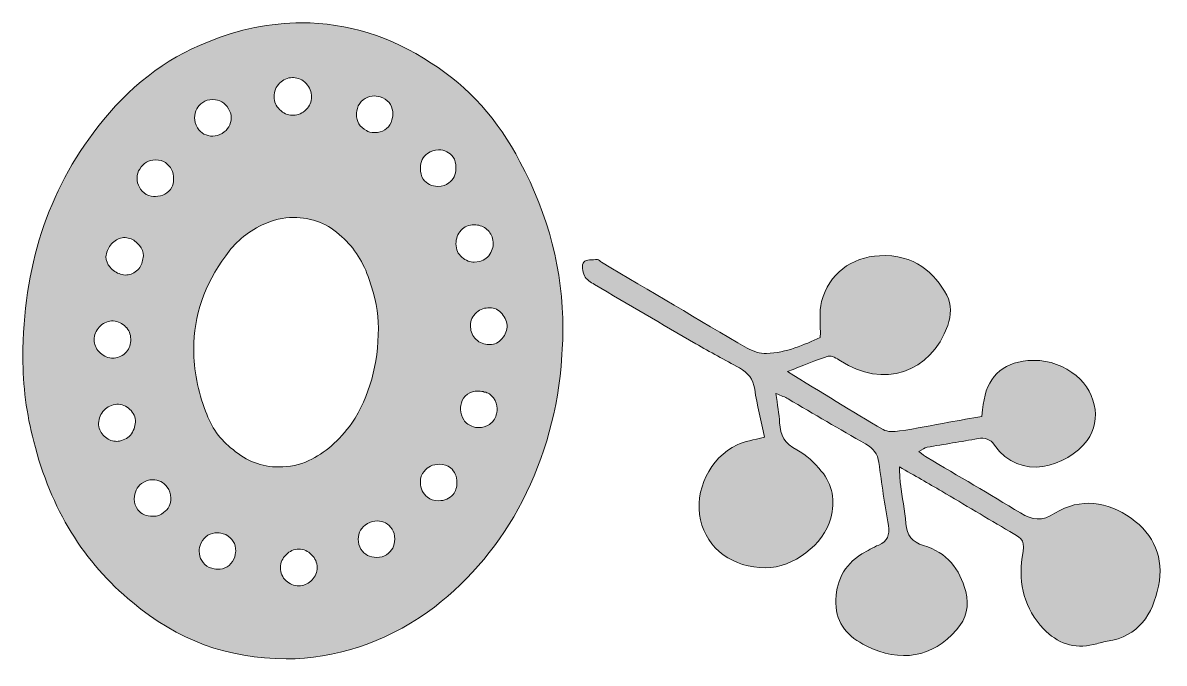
# Model space of a CAD drawing. Header units: inches. Extents: x 136 to 942, y -1004 to -65.
# Drawn here: x 546.1 to 942.4, y -293.1 to -70.7 of the extents above; entities that cross this region are included whole.
import ezdxf

# ---------------------------------------------------------------- set-up
doc = ezdxf.new("R2010")
doc.units = ezdxf.units.IN
doc.header["$MEASUREMENT"] = 0
doc.layers.add('Layer 1', color=7, linetype='Continuous')

# ---------------------------------------------------------------- blocks, each defined once
blk = doc.blocks.new('block 2')
at = {"layer": 'Layer 1', "true_color": 0xffffff}
h = blk.add_hatch(color=7, dxfattribs=at)
h.dxf.hatch_style = 2
edge = h.paths.add_edge_path()
edge.add_spline(control_points=[(584.15, -271.93), (599.59, -285.05), (617.37, -291.61), (637.47, -291.61), (654.61, -291.61), (671, -286.21), (686.66, -275.42), (699.57, -265.9), (710.04, -253.95), (718.08, -239.56), (726.34, -224.54), (731.31, -208.03), (733, -190.05), (733.43, -184.13), (733.64, -179.79), (733.64, -177.03), (733.64, -156.93), (728.66, -137.58), (718.72, -118.95), (711.1, -104.36), (700.84, -92.93), (687.93, -84.68), (673.76, -75.37), (658.73, -70.71), (642.87, -70.71), (632.07, -70.71), (621.17, -72.93), (610.18, -77.38), (595.36, -83.3), (582.67, -93.14), (572.09, -106.89), (554.74, -129.11), (546.07, -155.77), (546.07, -186.87), (546.07, -196.82), (547.33, -206.55), (549.87, -216.07), (555.8, -239.56), (567.22, -258.18), (584.15, -271.93)], knot_values=[0, 0, 0, 0, 1, 1, 1, 2, 2, 2, 3, 3, 3, 4, 4, 4, 5, 5, 5, 6, 6, 6, 7, 7, 7, 8, 8, 8, 9, 9, 9, 10, 10, 10, 11, 11, 11, 12, 12, 12, 13, 13, 13, 13], degree=3, periodic=1)
edge = h.paths.add_edge_path()
edge.add_spline(control_points=[(580.34, -215.76), (579.92, -215.97), (579.39, -216.07), (578.75, -216.07), (577.27, -216.07), (575.95, -215.6), (574.79, -214.64), (573.62, -213.69), (572.83, -212.48), (572.41, -210.99), (572.19, -209.3), (572.57, -207.72), (573.52, -206.23), (574.47, -204.76), (575.79, -203.8), (577.49, -203.38), (579.18, -202.96), (580.76, -203.22), (582.25, -204.17), (583.73, -205.12), (584.68, -206.45), (585.1, -208.14), (585.31, -209.83), (584.99, -211.42), (584.15, -212.9), (583.3, -214.38), (582.03, -215.33), (580.34, -215.76)], knot_values=[0, 0, 0, 0, 1, 1, 1, 2, 2, 2, 3, 3, 3, 4, 4, 4, 5, 5, 5, 6, 6, 6, 7, 7, 7, 8, 8, 8, 9, 9, 9, 9], degree=3, periodic=1)
edge = h.paths.add_edge_path()
edge.add_spline(control_points=[(594.94, -240.83), (594.09, -241.68), (592.82, -242.1), (591.13, -242.1), (589.01, -242.1), (587.33, -241.36), (586.05, -239.88), (585.21, -238.82), (584.78, -237.55), (584.78, -236.07), (584.78, -233.74), (585.63, -231.94), (587.33, -230.67), (588.59, -229.83), (589.86, -229.4), (591.13, -229.4), (593.25, -229.4), (594.94, -230.25), (596.21, -231.94), (597.05, -233), (597.48, -234.27), (597.48, -235.75), (597.48, -237.87), (596.63, -239.56), (594.94, -240.83)], knot_values=[0, 0, 0, 0, 1, 1, 1, 2, 2, 2, 3, 3, 3, 4, 4, 4, 5, 5, 5, 6, 6, 6, 7, 7, 7, 8, 8, 8, 8], degree=3, periodic=1)
edge = h.paths.add_edge_path()
edge.add_spline(control_points=[(619.38, -257.01), (618.11, -259.35), (616.21, -260.51), (613.67, -260.51), (613.03, -260.51), (612.08, -260.3), (610.81, -259.87), (608.48, -258.6), (607.32, -256.7), (607.32, -254.16), (607.32, -253.52), (607.53, -252.57), (607.95, -251.3), (609.22, -248.98), (611.13, -247.81), (613.67, -247.81), (614.3, -247.81), (615.25, -248.02), (616.52, -248.45), (618.85, -249.72), (620.01, -251.62), (620.01, -254.16), (620.01, -254.79), (619.8, -255.75), (619.38, -257.01)], knot_values=[0, 0, 0, 0, 1, 1, 1, 2, 2, 2, 3, 3, 3, 4, 4, 4, 5, 5, 5, 6, 6, 6, 7, 7, 7, 8, 8, 8, 8], degree=3, periodic=1)
edge = h.paths.add_edge_path()
edge.add_spline(control_points=[(646.51, -264.16), (645.35, -265.32), (644.03, -266.01), (642.55, -266.22), (642.55, -266.22), (641.91, -266.22), (641.91, -266.22), (640.22, -266.22), (638.74, -265.64), (637.47, -264.47), (636.2, -263.31), (635.57, -261.78), (635.57, -259.87), (635.57, -258.18), (636.2, -256.7), (637.47, -255.43), (638.74, -254.16), (640.22, -253.52), (641.91, -253.52), (643.61, -253.52), (645.09, -254.16), (646.36, -255.43), (647.63, -256.7), (648.26, -258.18), (648.26, -259.87), (648.26, -261.57), (647.68, -263), (646.51, -264.16)], knot_values=[0, 0, 0, 0, 1, 1, 1, 2, 2, 2, 3, 3, 3, 4, 4, 4, 5, 5, 5, 6, 6, 6, 7, 7, 7, 8, 8, 8, 9, 9, 9, 9], degree=3, periodic=1)
edge = h.paths.add_edge_path()
edge.add_spline(control_points=[(710.47, -206.87), (710.04, -208.35), (709.25, -209.46), (708.09, -210.2), (706.92, -210.94), (705.71, -211.31), (704.44, -211.31), (703.59, -211.31), (702.96, -211.21), (702.53, -210.99), (701.05, -210.57), (699.94, -209.78), (699.2, -208.61), (698.46, -207.45), (698.09, -206.23), (698.09, -204.96), (698.09, -203.91), (698.19, -203.17), (698.41, -202.74), (698.62, -201.47), (699.31, -200.47), (700.47, -199.73), (701.63, -198.99), (702.85, -198.62), (704.12, -198.62), (705.18, -198.62), (705.92, -198.72), (706.34, -198.93), (707.61, -199.15), (708.67, -199.84), (709.52, -201), (710.36, -202.16), (710.79, -203.38), (710.79, -204.65), (710.79, -205.71), (710.68, -206.45), (710.47, -206.87)], knot_values=[0, 0, 0, 0, 1, 1, 1, 2, 2, 2, 3, 3, 3, 4, 4, 4, 5, 5, 5, 6, 6, 6, 7, 7, 7, 8, 8, 8, 9, 9, 9, 10, 10, 10, 11, 11, 11, 12, 12, 12, 12], degree=3, periodic=1)
edge = h.paths.add_edge_path()
edge.add_spline(control_points=[(714.28, -175.77), (714.28, -177.46), (713.69, -178.99), (712.53, -180.37), (711.37, -181.75), (709.94, -182.43), (708.25, -182.43), (708.25, -182.43), (707.93, -182.43), (707.93, -182.43), (706.23, -182.43), (704.76, -181.85), (703.49, -180.68), (702.22, -179.53), (701.58, -178.1), (701.58, -176.4), (701.37, -174.71), (701.9, -173.18), (703.17, -171.8), (704.44, -170.42), (705.92, -169.74), (707.61, -169.74), (709.3, -169.53), (710.79, -170.05), (712.05, -171.32), (713.33, -172.59), (714.06, -174.07), (714.28, -175.77)], knot_values=[0, 0, 0, 0, 1, 1, 1, 2, 2, 2, 3, 3, 3, 4, 4, 4, 5, 5, 5, 6, 6, 6, 7, 7, 7, 8, 8, 8, 9, 9, 9, 9], degree=3, periodic=1)
edge = h.paths.add_edge_path()
edge.add_spline(control_points=[(702.85, -140.85), (704.33, -140.85), (705.65, -141.28), (706.82, -142.12), (707.98, -142.97), (708.77, -144.14), (709.2, -145.61), (709.62, -147.31), (709.41, -148.95), (708.56, -150.53), (707.72, -152.12), (706.45, -153.13), (704.76, -153.55), (704.76, -153.55), (702.85, -153.87), (702.85, -153.87), (701.37, -153.87), (699.94, -153.29), (698.57, -152.12), (697.19, -150.96), (696.5, -149.42), (696.5, -147.52), (696.5, -145.61), (697.08, -144.03), (698.25, -142.76), (699.41, -141.49), (700.95, -140.85), (702.85, -140.85)], knot_values=[0, 0, 0, 0, 1, 1, 1, 2, 2, 2, 3, 3, 3, 4, 4, 4, 5, 5, 5, 6, 6, 6, 7, 7, 7, 8, 8, 8, 9, 9, 9, 9], degree=3, periodic=1)
edge = h.paths.add_edge_path()
edge.add_spline(control_points=[(686.66, -116.1), (687.72, -115.25), (688.99, -114.83), (690.47, -114.83), (692.58, -114.83), (694.28, -115.68), (695.55, -117.37), (696.19, -118.22), (696.5, -119.48), (696.5, -121.17), (696.5, -123.51), (695.66, -125.2), (693.96, -126.25), (693.12, -127.1), (691.85, -127.52), (690.16, -127.52), (688.04, -127.52), (686.35, -126.68), (685.08, -124.98), (684.44, -123.93), (684.13, -122.66), (684.13, -121.17), (684.13, -118.85), (684.97, -117.16), (686.66, -116.1)], knot_values=[0, 0, 0, 0, 1, 1, 1, 2, 2, 2, 3, 3, 3, 4, 4, 4, 5, 5, 5, 6, 6, 6, 7, 7, 7, 8, 8, 8, 8], degree=3, periodic=1)
edge = h.paths.add_edge_path()
edge.add_spline(control_points=[(685.4, -226.55), (686.66, -224.85), (688.46, -224.01), (690.79, -224.01), (692.27, -224.01), (693.54, -224.43), (694.6, -225.28), (696.08, -226.55), (696.82, -228.24), (696.82, -230.35), (696.82, -232.05), (696.39, -233.43), (695.55, -234.48), (694.28, -235.96), (692.58, -236.7), (690.47, -236.7), (688.78, -236.7), (687.51, -236.28), (686.66, -235.43), (684.97, -234.16), (684.13, -232.47), (684.13, -230.35), (684.13, -228.66), (684.55, -227.4), (685.4, -226.55)], knot_values=[0, 0, 0, 0, 1, 1, 1, 2, 2, 2, 3, 3, 3, 4, 4, 4, 5, 5, 5, 6, 6, 6, 7, 7, 7, 8, 8, 8, 8], degree=3, periodic=1)
edge = h.paths.add_edge_path()
edge.add_spline(control_points=[(672.38, -255.43), (671.54, -256.06), (670.37, -256.38), (668.89, -256.38), (666.56, -256.38), (664.77, -255.43), (663.5, -253.52), (662.86, -252.47), (662.54, -251.3), (662.54, -250.03), (662.54, -247.71), (663.6, -245.91), (665.72, -244.64), (666.77, -244), (667.94, -243.69), (669.21, -243.69), (671.32, -243.69), (673.02, -244.64), (674.29, -246.54), (674.92, -247.39), (675.24, -248.55), (675.24, -250.03), (675.24, -252.36), (674.29, -254.16), (672.38, -255.43)], knot_values=[0, 0, 0, 0, 1, 1, 1, 2, 2, 2, 3, 3, 3, 4, 4, 4, 5, 5, 5, 6, 6, 6, 7, 7, 7, 8, 8, 8, 8], degree=3, periodic=1)
edge = h.paths.add_edge_path()
edge.add_spline(control_points=[(662.54, -99.59), (663.81, -97.27), (665.72, -96.1), (668.26, -96.1), (668.89, -96.1), (669.84, -96.32), (671.11, -96.74), (673.44, -98.01), (674.6, -99.91), (674.6, -102.45), (674.6, -103.08), (674.39, -104.04), (673.97, -105.31), (672.91, -107.64), (671, -108.8), (668.26, -108.8), (666.99, -108.8), (666.03, -108.59), (665.4, -108.16), (663.07, -106.89), (661.91, -104.99), (661.91, -102.45), (661.91, -101.82), (662.12, -100.86), (662.54, -99.59)], knot_values=[0, 0, 0, 0, 1, 1, 1, 2, 2, 2, 3, 3, 3, 4, 4, 4, 5, 5, 5, 6, 6, 6, 7, 7, 7, 8, 8, 8, 8], degree=3, periodic=1)
edge = h.paths.add_edge_path()
edge.add_spline(control_points=[(635.25, -91.66), (636.52, -90.39), (638, -89.75), (639.69, -89.75), (639.69, -89.75), (640.01, -89.75), (640.01, -89.75), (641.7, -89.75), (643.18, -90.44), (644.45, -91.82), (645.72, -93.2), (646.36, -94.73), (646.36, -96.42), (646.36, -98.12), (645.72, -99.59), (644.45, -100.86), (643.18, -102.13), (641.7, -102.77), (640.01, -102.77), (640.01, -102.77), (639.69, -102.77), (639.69, -102.77), (638, -102.77), (636.52, -102.13), (635.25, -100.86), (633.98, -99.59), (633.35, -98.12), (633.35, -96.42), (633.35, -94.52), (633.98, -92.93), (635.25, -91.66)], knot_values=[0, 0, 0, 0, 1, 1, 1, 2, 2, 2, 3, 3, 3, 4, 4, 4, 5, 5, 5, 6, 6, 6, 7, 7, 7, 8, 8, 8, 9, 9, 9, 10, 10, 10, 10], degree=3, periodic=1)
edge = h.paths.add_edge_path()
edge.add_spline(control_points=[(608.59, -98.33), (609.43, -97.69), (610.6, -97.37), (612.08, -97.37), (614.41, -97.37), (616.21, -98.43), (617.48, -100.55), (618.11, -101.39), (618.43, -102.45), (618.43, -103.72), (618.43, -106.05), (617.37, -107.85), (615.25, -109.11), (614.19, -109.75), (613.14, -110.07), (612.08, -110.07), (609.75, -110.07), (607.95, -109.11), (606.68, -107.21), (606.05, -105.94), (605.73, -104.78), (605.73, -103.72), (605.73, -101.39), (606.68, -99.59), (608.59, -98.33)], knot_values=[0, 0, 0, 0, 1, 1, 1, 2, 2, 2, 3, 3, 3, 4, 4, 4, 5, 5, 5, 6, 6, 6, 7, 7, 7, 8, 8, 8, 8], degree=3, periodic=1)
edge = h.paths.add_edge_path()
edge.add_spline(control_points=[(616.52, -151.64), (619.49, -147.2), (623.72, -143.61), (629.22, -140.85), (633.03, -139.16), (636.62, -138.31), (640.01, -138.31), (646.56, -138.31), (652.17, -140.54), (656.83, -144.98), (661.28, -149), (664.45, -153.98), (666.35, -159.9), (668.46, -165.82), (669.53, -171.43), (669.53, -176.72), (669.53, -189.41), (666.46, -200.42), (660.32, -209.73), (655.88, -215.87), (650.9, -220.2), (645.41, -222.74), (642.23, -224.22), (638.74, -224.96), (634.93, -224.96), (629.01, -224.96), (623.72, -222.95), (619.06, -218.93), (614.62, -215.55), (611.45, -211.1), (609.54, -205.6), (606.79, -198.62), (605.42, -191.43), (605.42, -184.02), (605.42, -172.38), (609.11, -161.59), (616.52, -151.64)], knot_values=[0, 0, 0, 0, 1, 1, 1, 2, 2, 2, 3, 3, 3, 4, 4, 4, 5, 5, 5, 6, 6, 6, 7, 7, 7, 8, 8, 8, 9, 9, 9, 10, 10, 10, 11, 11, 11, 12, 12, 12, 12], degree=3, periodic=1)
edge = h.paths.add_edge_path()
edge.add_spline(control_points=[(586.69, -121.49), (587.96, -119.38), (589.76, -118.32), (592.09, -118.32), (593.56, -118.32), (594.73, -118.64), (595.58, -119.27), (597.48, -120.54), (598.43, -122.45), (598.43, -124.98), (598.43, -126.25), (598.22, -127.2), (597.8, -127.84), (596.53, -129.96), (594.62, -131.01), (592.09, -131.01), (591.24, -131.01), (590.18, -130.81), (588.91, -130.38), (586.79, -128.9), (585.74, -127), (585.74, -124.67), (585.74, -123.4), (586.05, -122.34), (586.69, -121.49)], knot_values=[0, 0, 0, 0, 1, 1, 1, 2, 2, 2, 3, 3, 3, 4, 4, 4, 5, 5, 5, 6, 6, 6, 7, 7, 7, 8, 8, 8, 8], degree=3, periodic=1)
edge = h.paths.add_edge_path()
edge.add_spline(control_points=[(575.26, -150.38), (575.69, -148.9), (576.48, -147.68), (577.65, -146.72), (578.8, -145.77), (580.13, -145.3), (581.61, -145.3), (581.61, -145.3), (583.2, -145.61), (583.2, -145.61), (584.47, -146.04), (585.58, -146.83), (586.53, -148), (587.48, -149.16), (587.96, -150.38), (587.96, -151.64), (587.96, -151.64), (587.64, -153.23), (587.64, -153.23), (587.43, -154.71), (586.74, -155.93), (585.58, -156.88), (584.41, -157.83), (583.09, -158.31), (581.61, -158.31), (581.61, -158.31), (580.02, -157.99), (580.02, -157.99), (578.54, -157.57), (577.33, -156.78), (576.37, -155.61), (575.42, -154.45), (574.95, -153.23), (574.95, -151.96), (574.95, -151.96), (575.26, -150.38), (575.26, -150.38)], knot_values=[0, 0, 0, 0, 1, 1, 1, 2, 2, 2, 3, 3, 3, 4, 4, 4, 5, 5, 5, 6, 6, 6, 7, 7, 7, 8, 8, 8, 9, 9, 9, 10, 10, 10, 11, 11, 11, 12, 12, 12, 12], degree=3, periodic=1)
edge = h.paths.add_edge_path()
edge.add_spline(control_points=[(570.82, -180.21), (571.03, -178.52), (571.77, -177.09), (573.04, -175.93), (574.31, -174.76), (575.79, -174.18), (577.49, -174.18), (579.18, -174.39), (580.6, -175.08), (581.77, -176.24), (582.93, -177.41), (583.52, -178.83), (583.52, -180.53), (583.52, -180.53), (583.52, -181.16), (583.52, -181.16), (583.52, -182.86), (582.88, -184.28), (581.61, -185.45), (580.34, -186.61), (578.86, -187.19), (577.17, -187.19), (577.17, -187.19), (576.85, -187.19), (576.85, -187.19), (575.15, -186.98), (573.73, -186.24), (572.57, -184.97), (571.4, -183.7), (570.82, -182.33), (570.82, -180.84), (570.82, -180.84), (570.82, -180.21), (570.82, -180.21)], knot_values=[0, 0, 0, 0, 1, 1, 1, 2, 2, 2, 3, 3, 3, 4, 4, 4, 5, 5, 5, 6, 6, 6, 7, 7, 7, 8, 8, 8, 9, 9, 9, 10, 10, 10, 11, 11, 11, 11], degree=3, periodic=1)
h = blk.add_hatch(color=7, dxfattribs=at)
h.dxf.hatch_style = 2
edge = h.paths.add_edge_path()
edge.add_spline(control_points=[(930.95, -242.78), (922.72, -237.05), (913.43, -235.47), (904.48, -241.06), (900, -243.86), (896.68, -243.52), (892.5, -240.94), (881.8, -234.35), (870.91, -228.08), (860.1, -221.67), (859.29, -221.19), (858.55, -220.58), (857.21, -219.63), (858.52, -218.93), (859.27, -218.28), (860.11, -218.13), (866, -217.08), (871.92, -216.16), (877.81, -215.12), (880.22, -214.7), (882.05, -215.24), (883.5, -217.34), (892.33, -230.19), (908.67, -224.91), (915.7, -215.73), (921.07, -208.71), (918.6, -197.67), (910.42, -192.11), (905.86, -189.01), (900.68, -187.54), (895.11, -188.03), (886.03, -188.83), (880.69, -194.16), (879.62, -203.26), (879.48, -204.44), (879.33, -205.62), (879.11, -207.39), (875.38, -208.06), (871.5, -208.75), (867.63, -209.45), (861.93, -210.48), (856.25, -211.62), (850.53, -212.46), (848.66, -212.74), (846.31, -212.86), (844.8, -211.98), (834.02, -205.66), (823.41, -199.06), (811.57, -191.84), (816.98, -189.77), (821.29, -187.89), (825.77, -186.54), (826.93, -186.19), (828.75, -187.23), (829.98, -188.05), (844.66, -197.83), (861.56, -192.29), (867.27, -175.79), (868.5, -172.23), (868.68, -168.64), (866.93, -165.32), (862.93, -157.73), (855.62, -150.94), (843.63, -151.6), (833.77, -152.13), (826.05, -157.82), (823.49, -167.49), (822.51, -171.18), (823.14, -175.3), (823.02, -179.97), (817.41, -182.6), (811.2, -185.26), (804.34, -185.55), (802.11, -185.65), (799.57, -184.79), (797.59, -183.65), (780.7, -173.82), (763.89, -163.84), (747.07, -153.89), (746.55, -153.59), (746.06, -152.9), (745.6, -152.93), (743.95, -153.04), (741.65, -152.84), (740.87, -153.79), (740.1, -154.75), (740.42, -157.16), (741.08, -158.54), (741.7, -159.84), (743.27, -160.81), (744.61, -161.61), (756.29, -168.51), (767.99, -175.37), (779.74, -182.17), (784.74, -185.06), (789.86, -187.78), (794.94, -190.56), (797.91, -192.18), (799.68, -194.44), (800.23, -197.98), (801.07, -203.44), (802.41, -208.83), (803.61, -214.58), (799.81, -215.64), (796.77, -216.05), (794.13, -217.29), (784.68, -221.74), (779.14, -233.3), (781.38, -243.31), (783.63, -253.34), (792.72, -260.03), (804.04, -260), (813.58, -259.97), (824.26, -251.91), (826.69, -242.76), (828.27, -236.8), (827.32, -231.12), (823.37, -226.39), (820.98, -223.54), (818.14, -220.67), (814.88, -219.03), (810.68, -216.91), (809.15, -213.94), (808.89, -209.62), (808.71, -206.49), (808.14, -203.38), (807.63, -199.43), (809.55, -200.28), (810.76, -200.68), (811.84, -201.31), (820.82, -206.53), (829.72, -211.85), (838.74, -216.98), (841.39, -218.48), (842.95, -220.35), (843.36, -223.44), (844.33, -230.76), (845.41, -238.06), (846.65, -245.34), (847.2, -248.58), (846.37, -250.73), (843.29, -252.07), (841.28, -252.95), (839.36, -254.03), (837.48, -255.17), (831.07, -259.07), (828.34, -265.05), (828.42, -272.3), (828.5, -279.51), (832.82, -284), (838.9, -287.08), (850.79, -293.11), (862.05, -291.04), (870.34, -281.58), (873.82, -277.6), (874.79, -273.21), (873.53, -268.24), (871.51, -260.31), (866.84, -254.61), (858.89, -252.24), (854.82, -251.03), (853.05, -248.75), (852.72, -244.62), (852.35, -240.05), (851.46, -235.52), (850.87, -230.97), (850.65, -229.26), (850.64, -227.53), (850.48, -224.93), (855.89, -228.04), (860.55, -230.68), (865.17, -233.39), (873.08, -238.04), (880.94, -242.77), (888.87, -247.4), (894, -250.4), (893.98, -250.34), (893.15, -256.3), (891.82, -265.72), (893.88, -274.19), (900.58, -281.19), (905.32, -286.14), (911.07, -288.28), (917.95, -286.64), (919.5, -286.28), (921.03, -285.76), (922.6, -285.52), (933.61, -283.83), (938.44, -276.17), (940.45, -266.35), (942.44, -256.61), (938.97, -248.37), (930.95, -242.78)], knot_values=[0, 0, 0, 0, 1, 1, 1, 2, 2, 2, 3, 3, 3, 4, 4, 4, 5, 5, 5, 6, 6, 6, 7, 7, 7, 8, 8, 8, 9, 9, 9, 10, 10, 10, 11, 11, 11, 12, 12, 12, 13, 13, 13, 14, 14, 14, 15, 15, 15, 16, 16, 16, 17, 17, 17, 18, 18, 18, 19, 19, 19, 20, 20, 20, 21, 21, 21, 22, 22, 22, 23, 23, 23, 24, 24, 24, 25, 25, 25, 26, 26, 26, 27, 27, 27, 28, 28, 28, 29, 29, 29, 30, 30, 30, 31, 31, 31, 32, 32, 32, 33, 33, 33, 34, 34, 34, 35, 35, 35, 36, 36, 36, 37, 37, 37, 38, 38, 38, 39, 39, 39, 40, 40, 40, 41, 41, 41, 42, 42, 42, 43, 43, 43, 44, 44, 44, 45, 45, 45, 46, 46, 46, 47, 47, 47, 48, 48, 48, 49, 49, 49, 50, 50, 50, 51, 51, 51, 52, 52, 52, 53, 53, 53, 54, 54, 54, 55, 55, 55, 56, 56, 56, 57, 57, 57, 58, 58, 58, 59, 59, 59, 60, 60, 60, 61, 61, 61, 62, 62, 62, 63, 63, 63, 64, 64, 64, 64], degree=3, periodic=1)
at = {"layer": 'Layer 1', "lineweight": 0}
for points, knots in [([(584.15, -271.93), (599.59, -285.05), (617.37, -291.61), (637.47, -291.61), (654.61, -291.61), (671, -286.21), (686.66, -275.42), (699.57, -265.9), (710.04, -253.95), (718.08, -239.56), (726.34, -224.54), (731.31, -208.03), (733, -190.05), (733.43, -184.13), (733.64, -179.79), (733.64, -177.03), (733.64, -156.93), (728.66, -137.58), (718.72, -118.95), (711.1, -104.36), (700.84, -92.93), (687.93, -84.68), (673.76, -75.37), (658.73, -70.71), (642.87, -70.71), (632.07, -70.71), (621.17, -72.93), (610.18, -77.38), (595.36, -83.3), (582.67, -93.14), (572.09, -106.89), (554.74, -129.11), (546.07, -155.77), (546.07, -186.87), (546.07, -196.82), (547.33, -206.55), (549.87, -216.07), (555.8, -239.56), (567.22, -258.18), (584.15, -271.93)], [0, 0, 0, 0, 1, 1, 1, 2, 2, 2, 3, 3, 3, 4, 4, 4, 5, 5, 5, 6, 6, 6, 7, 7, 7, 8, 8, 8, 9, 9, 9, 10, 10, 10, 11, 11, 11, 12, 12, 12, 13, 13, 13, 13]), ([(635.25, -91.66), (636.52, -90.39), (638, -89.75), (639.69, -89.75), (639.69, -89.75), (640.01, -89.75), (640.01, -89.75), (641.7, -89.75), (643.18, -90.44), (644.45, -91.82), (645.72, -93.2), (646.36, -94.73), (646.36, -96.42), (646.36, -98.12), (645.72, -99.59), (644.45, -100.86), (643.18, -102.13), (641.7, -102.77), (640.01, -102.77), (640.01, -102.77), (639.69, -102.77), (639.69, -102.77), (638, -102.77), (636.52, -102.13), (635.25, -100.86), (633.98, -99.59), (633.35, -98.12), (633.35, -96.42), (633.35, -94.52), (633.98, -92.93), (635.25, -91.66)], [0, 0, 0, 0, 1, 1, 1, 2, 2, 2, 3, 3, 3, 4, 4, 4, 5, 5, 5, 6, 6, 6, 7, 7, 7, 8, 8, 8, 9, 9, 9, 10, 10, 10, 10]), ([(608.59, -98.33), (609.43, -97.69), (610.6, -97.37), (612.08, -97.37), (614.41, -97.37), (616.21, -98.43), (617.48, -100.55), (618.11, -101.39), (618.43, -102.45), (618.43, -103.72), (618.43, -106.05), (617.37, -107.85), (615.25, -109.11), (614.19, -109.75), (613.14, -110.07), (612.08, -110.07), (609.75, -110.07), (607.95, -109.11), (606.68, -107.21), (606.05, -105.94), (605.73, -104.78), (605.73, -103.72), (605.73, -101.39), (606.68, -99.59), (608.59, -98.33)], [0, 0, 0, 0, 1, 1, 1, 2, 2, 2, 3, 3, 3, 4, 4, 4, 5, 5, 5, 6, 6, 6, 7, 7, 7, 8, 8, 8, 8]), ([(662.54, -99.59), (663.81, -97.27), (665.72, -96.1), (668.26, -96.1), (668.89, -96.1), (669.84, -96.32), (671.11, -96.74), (673.44, -98.01), (674.6, -99.91), (674.6, -102.45), (674.6, -103.08), (674.39, -104.04), (673.97, -105.31), (672.91, -107.64), (671, -108.8), (668.26, -108.8), (666.99, -108.8), (666.03, -108.59), (665.4, -108.16), (663.07, -106.89), (661.91, -104.99), (661.91, -102.45), (661.91, -101.82), (662.12, -100.86), (662.54, -99.59)], [0, 0, 0, 0, 1, 1, 1, 2, 2, 2, 3, 3, 3, 4, 4, 4, 5, 5, 5, 6, 6, 6, 7, 7, 7, 8, 8, 8, 8]), ([(686.66, -116.1), (687.72, -115.25), (688.99, -114.83), (690.47, -114.83), (692.58, -114.83), (694.28, -115.68), (695.55, -117.37), (696.19, -118.22), (696.5, -119.48), (696.5, -121.17), (696.5, -123.51), (695.66, -125.2), (693.96, -126.25), (693.12, -127.1), (691.85, -127.52), (690.16, -127.52), (688.04, -127.52), (686.35, -126.68), (685.08, -124.98), (684.44, -123.93), (684.13, -122.66), (684.13, -121.17), (684.13, -118.85), (684.97, -117.16), (686.66, -116.1)], [0, 0, 0, 0, 1, 1, 1, 2, 2, 2, 3, 3, 3, 4, 4, 4, 5, 5, 5, 6, 6, 6, 7, 7, 7, 8, 8, 8, 8]), ([(586.69, -121.49), (587.96, -119.38), (589.76, -118.32), (592.09, -118.32), (593.56, -118.32), (594.73, -118.64), (595.58, -119.27), (597.48, -120.54), (598.43, -122.45), (598.43, -124.98), (598.43, -126.25), (598.22, -127.2), (597.8, -127.84), (596.53, -129.96), (594.62, -131.01), (592.09, -131.01), (591.24, -131.01), (590.18, -130.81), (588.91, -130.38), (586.79, -128.9), (585.74, -127), (585.74, -124.67), (585.74, -123.4), (586.05, -122.34), (586.69, -121.49)], [0, 0, 0, 0, 1, 1, 1, 2, 2, 2, 3, 3, 3, 4, 4, 4, 5, 5, 5, 6, 6, 6, 7, 7, 7, 8, 8, 8, 8]), ([(616.52, -151.64), (619.49, -147.2), (623.72, -143.61), (629.22, -140.85), (633.03, -139.16), (636.62, -138.31), (640.01, -138.31), (646.56, -138.31), (652.17, -140.54), (656.83, -144.98), (661.28, -149), (664.45, -153.98), (666.35, -159.9), (668.46, -165.82), (669.53, -171.43), (669.53, -176.72), (669.53, -189.41), (666.46, -200.42), (660.32, -209.73), (655.88, -215.87), (650.9, -220.2), (645.41, -222.74), (642.23, -224.22), (638.74, -224.96), (634.93, -224.96), (629.01, -224.96), (623.72, -222.95), (619.06, -218.93), (614.62, -215.55), (611.45, -211.1), (609.54, -205.6), (606.79, -198.62), (605.42, -191.43), (605.42, -184.02), (605.42, -172.38), (609.11, -161.59), (616.52, -151.64)], [0, 0, 0, 0, 1, 1, 1, 2, 2, 2, 3, 3, 3, 4, 4, 4, 5, 5, 5, 6, 6, 6, 7, 7, 7, 8, 8, 8, 9, 9, 9, 10, 10, 10, 11, 11, 11, 12, 12, 12, 12]), ([(702.85, -140.85), (704.33, -140.85), (705.65, -141.28), (706.82, -142.12), (707.98, -142.97), (708.77, -144.14), (709.2, -145.61), (709.62, -147.31), (709.41, -148.95), (708.56, -150.53), (707.72, -152.12), (706.45, -153.13), (704.76, -153.55), (704.76, -153.55), (702.85, -153.87), (702.85, -153.87), (701.37, -153.87), (699.94, -153.29), (698.57, -152.12), (697.19, -150.96), (696.5, -149.42), (696.5, -147.52), (696.5, -145.61), (697.08, -144.03), (698.25, -142.76), (699.41, -141.49), (700.95, -140.85), (702.85, -140.85)], [0, 0, 0, 0, 1, 1, 1, 2, 2, 2, 3, 3, 3, 4, 4, 4, 5, 5, 5, 6, 6, 6, 7, 7, 7, 8, 8, 8, 9, 9, 9, 9]), ([(575.26, -150.38), (575.69, -148.9), (576.48, -147.68), (577.65, -146.72), (578.8, -145.77), (580.13, -145.3), (581.61, -145.3), (581.61, -145.3), (583.2, -145.61), (583.2, -145.61), (584.47, -146.04), (585.58, -146.83), (586.53, -148), (587.48, -149.16), (587.96, -150.38), (587.96, -151.64), (587.96, -151.64), (587.64, -153.23), (587.64, -153.23), (587.43, -154.71), (586.74, -155.93), (585.58, -156.88), (584.41, -157.83), (583.09, -158.31), (581.61, -158.31), (581.61, -158.31), (580.02, -157.99), (580.02, -157.99), (578.54, -157.57), (577.33, -156.78), (576.37, -155.61), (575.42, -154.45), (574.95, -153.23), (574.95, -151.96), (574.95, -151.96), (575.26, -150.38), (575.26, -150.38)], [0, 0, 0, 0, 1, 1, 1, 2, 2, 2, 3, 3, 3, 4, 4, 4, 5, 5, 5, 6, 6, 6, 7, 7, 7, 8, 8, 8, 9, 9, 9, 10, 10, 10, 11, 11, 11, 12, 12, 12, 12]), ([(930.95, -242.78), (922.72, -237.05), (913.43, -235.47), (904.48, -241.06), (900, -243.86), (896.68, -243.52), (892.5, -240.94), (881.8, -234.35), (870.91, -228.08), (860.1, -221.67), (859.29, -221.19), (858.55, -220.58), (857.21, -219.63), (858.52, -218.93), (859.27, -218.28), (860.11, -218.13), (866, -217.08), (871.92, -216.16), (877.81, -215.12), (880.22, -214.7), (882.05, -215.24), (883.5, -217.34), (892.33, -230.19), (908.67, -224.91), (915.7, -215.73), (921.07, -208.71), (918.6, -197.67), (910.42, -192.11), (905.86, -189.01), (900.68, -187.54), (895.11, -188.03), (886.03, -188.83), (880.69, -194.16), (879.62, -203.26), (879.48, -204.44), (879.33, -205.62), (879.11, -207.39), (875.38, -208.06), (871.5, -208.75), (867.63, -209.45), (861.93, -210.48), (856.25, -211.62), (850.53, -212.46), (848.66, -212.74), (846.31, -212.86), (844.8, -211.98), (834.02, -205.66), (823.41, -199.06), (811.57, -191.84), (816.98, -189.77), (821.29, -187.89), (825.77, -186.54), (826.93, -186.19), (828.75, -187.23), (829.98, -188.05), (844.66, -197.83), (861.56, -192.29), (867.27, -175.79), (868.5, -172.23), (868.68, -168.64), (866.93, -165.32), (862.93, -157.73), (855.62, -150.94), (843.63, -151.6), (833.77, -152.13), (826.05, -157.82), (823.49, -167.49), (822.51, -171.18), (823.14, -175.3), (823.02, -179.97), (817.41, -182.6), (811.2, -185.26), (804.34, -185.55), (802.11, -185.65), (799.57, -184.79), (797.59, -183.65), (780.7, -173.82), (763.89, -163.84), (747.07, -153.89), (746.55, -153.59), (746.06, -152.9), (745.6, -152.93), (743.95, -153.04), (741.65, -152.84), (740.87, -153.79), (740.1, -154.75), (740.42, -157.16), (741.08, -158.54), (741.7, -159.84), (743.27, -160.81), (744.61, -161.61), (756.29, -168.51), (767.99, -175.37), (779.74, -182.17), (784.74, -185.06), (789.86, -187.78), (794.94, -190.56), (797.91, -192.18), (799.68, -194.44), (800.23, -197.98), (801.07, -203.44), (802.41, -208.83), (803.61, -214.58), (799.81, -215.64), (796.77, -216.05), (794.13, -217.29), (784.68, -221.74), (779.14, -233.3), (781.38, -243.31), (783.63, -253.34), (792.72, -260.03), (804.04, -260), (813.58, -259.97), (824.26, -251.91), (826.69, -242.76), (828.27, -236.8), (827.32, -231.12), (823.37, -226.39), (820.98, -223.54), (818.14, -220.67), (814.88, -219.03), (810.68, -216.91), (809.15, -213.94), (808.89, -209.62), (808.71, -206.49), (808.14, -203.38), (807.63, -199.43), (809.55, -200.28), (810.76, -200.68), (811.84, -201.31), (820.82, -206.53), (829.72, -211.85), (838.74, -216.98), (841.39, -218.48), (842.95, -220.35), (843.36, -223.44), (844.33, -230.76), (845.41, -238.06), (846.65, -245.34), (847.2, -248.58), (846.37, -250.73), (843.29, -252.07), (841.28, -252.95), (839.36, -254.03), (837.48, -255.17), (831.07, -259.07), (828.34, -265.05), (828.42, -272.3), (828.5, -279.51), (832.82, -284), (838.9, -287.08), (850.79, -293.11), (862.05, -291.04), (870.34, -281.58), (873.82, -277.6), (874.79, -273.21), (873.53, -268.24), (871.51, -260.31), (866.84, -254.61), (858.89, -252.24), (854.82, -251.03), (853.05, -248.75), (852.72, -244.62), (852.35, -240.05), (851.46, -235.52), (850.87, -230.97), (850.65, -229.26), (850.64, -227.53), (850.48, -224.93), (855.89, -228.04), (860.55, -230.68), (865.17, -233.39), (873.08, -238.04), (880.94, -242.77), (888.87, -247.4), (894, -250.4), (893.98, -250.34), (893.15, -256.3), (891.82, -265.72), (893.88, -274.19), (900.58, -281.19), (905.32, -286.14), (911.07, -288.28), (917.95, -286.64), (919.5, -286.28), (921.03, -285.76), (922.6, -285.52), (933.61, -283.83), (938.44, -276.17), (940.45, -266.35), (942.44, -256.61), (938.97, -248.37), (930.95, -242.78)], [0, 0, 0, 0, 1, 1, 1, 2, 2, 2, 3, 3, 3, 4, 4, 4, 5, 5, 5, 6, 6, 6, 7, 7, 7, 8, 8, 8, 9, 9, 9, 10, 10, 10, 11, 11, 11, 12, 12, 12, 13, 13, 13, 14, 14, 14, 15, 15, 15, 16, 16, 16, 17, 17, 17, 18, 18, 18, 19, 19, 19, 20, 20, 20, 21, 21, 21, 22, 22, 22, 23, 23, 23, 24, 24, 24, 25, 25, 25, 26, 26, 26, 27, 27, 27, 28, 28, 28, 29, 29, 29, 30, 30, 30, 31, 31, 31, 32, 32, 32, 33, 33, 33, 34, 34, 34, 35, 35, 35, 36, 36, 36, 37, 37, 37, 38, 38, 38, 39, 39, 39, 40, 40, 40, 41, 41, 41, 42, 42, 42, 43, 43, 43, 44, 44, 44, 45, 45, 45, 46, 46, 46, 47, 47, 47, 48, 48, 48, 49, 49, 49, 50, 50, 50, 51, 51, 51, 52, 52, 52, 53, 53, 53, 54, 54, 54, 55, 55, 55, 56, 56, 56, 57, 57, 57, 58, 58, 58, 59, 59, 59, 60, 60, 60, 61, 61, 61, 62, 62, 62, 63, 63, 63, 64, 64, 64, 64]), ([(714.28, -175.77), (714.28, -177.46), (713.69, -178.99), (712.53, -180.37), (711.37, -181.75), (709.94, -182.43), (708.25, -182.43), (708.25, -182.43), (707.93, -182.43), (707.93, -182.43), (706.23, -182.43), (704.76, -181.85), (703.49, -180.68), (702.22, -179.53), (701.58, -178.1), (701.58, -176.4), (701.37, -174.71), (701.9, -173.18), (703.17, -171.8), (704.44, -170.42), (705.92, -169.74), (707.61, -169.74), (709.3, -169.53), (710.79, -170.05), (712.05, -171.32), (713.33, -172.59), (714.06, -174.07), (714.28, -175.77)], [0, 0, 0, 0, 1, 1, 1, 2, 2, 2, 3, 3, 3, 4, 4, 4, 5, 5, 5, 6, 6, 6, 7, 7, 7, 8, 8, 8, 9, 9, 9, 9]), ([(570.82, -180.21), (571.03, -178.52), (571.77, -177.09), (573.04, -175.93), (574.31, -174.76), (575.79, -174.18), (577.49, -174.18), (579.18, -174.39), (580.6, -175.08), (581.77, -176.24), (582.93, -177.41), (583.52, -178.83), (583.52, -180.53), (583.52, -180.53), (583.52, -181.16), (583.52, -181.16), (583.52, -182.86), (582.88, -184.28), (581.61, -185.45), (580.34, -186.61), (578.86, -187.19), (577.17, -187.19), (577.17, -187.19), (576.85, -187.19), (576.85, -187.19), (575.15, -186.98), (573.73, -186.24), (572.57, -184.97), (571.4, -183.7), (570.82, -182.33), (570.82, -180.84), (570.82, -180.84), (570.82, -180.21), (570.82, -180.21)], [0, 0, 0, 0, 1, 1, 1, 2, 2, 2, 3, 3, 3, 4, 4, 4, 5, 5, 5, 6, 6, 6, 7, 7, 7, 8, 8, 8, 9, 9, 9, 10, 10, 10, 11, 11, 11, 11]), ([(710.47, -206.87), (710.04, -208.35), (709.25, -209.46), (708.09, -210.2), (706.92, -210.94), (705.71, -211.31), (704.44, -211.31), (703.59, -211.31), (702.96, -211.21), (702.53, -210.99), (701.05, -210.57), (699.94, -209.78), (699.2, -208.61), (698.46, -207.45), (698.09, -206.23), (698.09, -204.96), (698.09, -203.91), (698.19, -203.17), (698.41, -202.74), (698.62, -201.47), (699.31, -200.47), (700.47, -199.73), (701.63, -198.99), (702.85, -198.62), (704.12, -198.62), (705.18, -198.62), (705.92, -198.72), (706.34, -198.93), (707.61, -199.15), (708.67, -199.84), (709.52, -201), (710.36, -202.16), (710.79, -203.38), (710.79, -204.65), (710.79, -205.71), (710.68, -206.45), (710.47, -206.87)], [0, 0, 0, 0, 1, 1, 1, 2, 2, 2, 3, 3, 3, 4, 4, 4, 5, 5, 5, 6, 6, 6, 7, 7, 7, 8, 8, 8, 9, 9, 9, 10, 10, 10, 11, 11, 11, 12, 12, 12, 12]), ([(580.34, -215.76), (579.92, -215.97), (579.39, -216.07), (578.75, -216.07), (577.27, -216.07), (575.95, -215.6), (574.79, -214.64), (573.62, -213.69), (572.83, -212.48), (572.41, -210.99), (572.19, -209.3), (572.57, -207.72), (573.52, -206.23), (574.47, -204.76), (575.79, -203.8), (577.49, -203.38), (579.18, -202.96), (580.76, -203.22), (582.25, -204.17), (583.73, -205.12), (584.68, -206.45), (585.1, -208.14), (585.31, -209.83), (584.99, -211.42), (584.15, -212.9), (583.3, -214.38), (582.03, -215.33), (580.34, -215.76)], [0, 0, 0, 0, 1, 1, 1, 2, 2, 2, 3, 3, 3, 4, 4, 4, 5, 5, 5, 6, 6, 6, 7, 7, 7, 8, 8, 8, 9, 9, 9, 9]), ([(685.4, -226.55), (686.66, -224.85), (688.46, -224.01), (690.79, -224.01), (692.27, -224.01), (693.54, -224.43), (694.6, -225.28), (696.08, -226.55), (696.82, -228.24), (696.82, -230.35), (696.82, -232.05), (696.39, -233.43), (695.55, -234.48), (694.28, -235.96), (692.58, -236.7), (690.47, -236.7), (688.78, -236.7), (687.51, -236.28), (686.66, -235.43), (684.97, -234.16), (684.13, -232.47), (684.13, -230.35), (684.13, -228.66), (684.55, -227.4), (685.4, -226.55)], [0, 0, 0, 0, 1, 1, 1, 2, 2, 2, 3, 3, 3, 4, 4, 4, 5, 5, 5, 6, 6, 6, 7, 7, 7, 8, 8, 8, 8]), ([(594.94, -240.83), (594.09, -241.68), (592.82, -242.1), (591.13, -242.1), (589.01, -242.1), (587.33, -241.36), (586.05, -239.88), (585.21, -238.82), (584.78, -237.55), (584.78, -236.07), (584.78, -233.74), (585.63, -231.94), (587.33, -230.67), (588.59, -229.83), (589.86, -229.4), (591.13, -229.4), (593.25, -229.4), (594.94, -230.25), (596.21, -231.94), (597.05, -233), (597.48, -234.27), (597.48, -235.75), (597.48, -237.87), (596.63, -239.56), (594.94, -240.83)], [0, 0, 0, 0, 1, 1, 1, 2, 2, 2, 3, 3, 3, 4, 4, 4, 5, 5, 5, 6, 6, 6, 7, 7, 7, 8, 8, 8, 8]), ([(672.38, -255.43), (671.54, -256.06), (670.37, -256.38), (668.89, -256.38), (666.56, -256.38), (664.77, -255.43), (663.5, -253.52), (662.86, -252.47), (662.54, -251.3), (662.54, -250.03), (662.54, -247.71), (663.6, -245.91), (665.72, -244.64), (666.77, -244), (667.94, -243.69), (669.21, -243.69), (671.32, -243.69), (673.02, -244.64), (674.29, -246.54), (674.92, -247.39), (675.24, -248.55), (675.24, -250.03), (675.24, -252.36), (674.29, -254.16), (672.38, -255.43)], [0, 0, 0, 0, 1, 1, 1, 2, 2, 2, 3, 3, 3, 4, 4, 4, 5, 5, 5, 6, 6, 6, 7, 7, 7, 8, 8, 8, 8]), ([(619.38, -257.01), (618.11, -259.35), (616.21, -260.51), (613.67, -260.51), (613.03, -260.51), (612.08, -260.3), (610.81, -259.87), (608.48, -258.6), (607.32, -256.7), (607.32, -254.16), (607.32, -253.52), (607.53, -252.57), (607.95, -251.3), (609.22, -248.98), (611.13, -247.81), (613.67, -247.81), (614.3, -247.81), (615.25, -248.02), (616.52, -248.45), (618.85, -249.72), (620.01, -251.62), (620.01, -254.16), (620.01, -254.79), (619.8, -255.75), (619.38, -257.01)], [0, 0, 0, 0, 1, 1, 1, 2, 2, 2, 3, 3, 3, 4, 4, 4, 5, 5, 5, 6, 6, 6, 7, 7, 7, 8, 8, 8, 8]), ([(646.51, -264.16), (645.35, -265.32), (644.03, -266.01), (642.55, -266.22), (642.55, -266.22), (641.91, -266.22), (641.91, -266.22), (640.22, -266.22), (638.74, -265.64), (637.47, -264.47), (636.2, -263.31), (635.57, -261.78), (635.57, -259.87), (635.57, -258.18), (636.2, -256.7), (637.47, -255.43), (638.74, -254.16), (640.22, -253.52), (641.91, -253.52), (643.61, -253.52), (645.09, -254.16), (646.36, -255.43), (647.63, -256.7), (648.26, -258.18), (648.26, -259.87), (648.26, -261.57), (647.68, -263), (646.51, -264.16)], [0, 0, 0, 0, 1, 1, 1, 2, 2, 2, 3, 3, 3, 4, 4, 4, 5, 5, 5, 6, 6, 6, 7, 7, 7, 8, 8, 8, 9, 9, 9, 9])]:
    blk.add_open_spline(points, degree=3, knots=knots, dxfattribs=at)

msp = doc.modelspace()

# ---------------------------------------------------------------- block references
at = {"layer": 'Layer 1'}
msp.add_blockref('block 2', (0, 0), dxfattribs=at)

doc.saveas('drawing.dxf')
